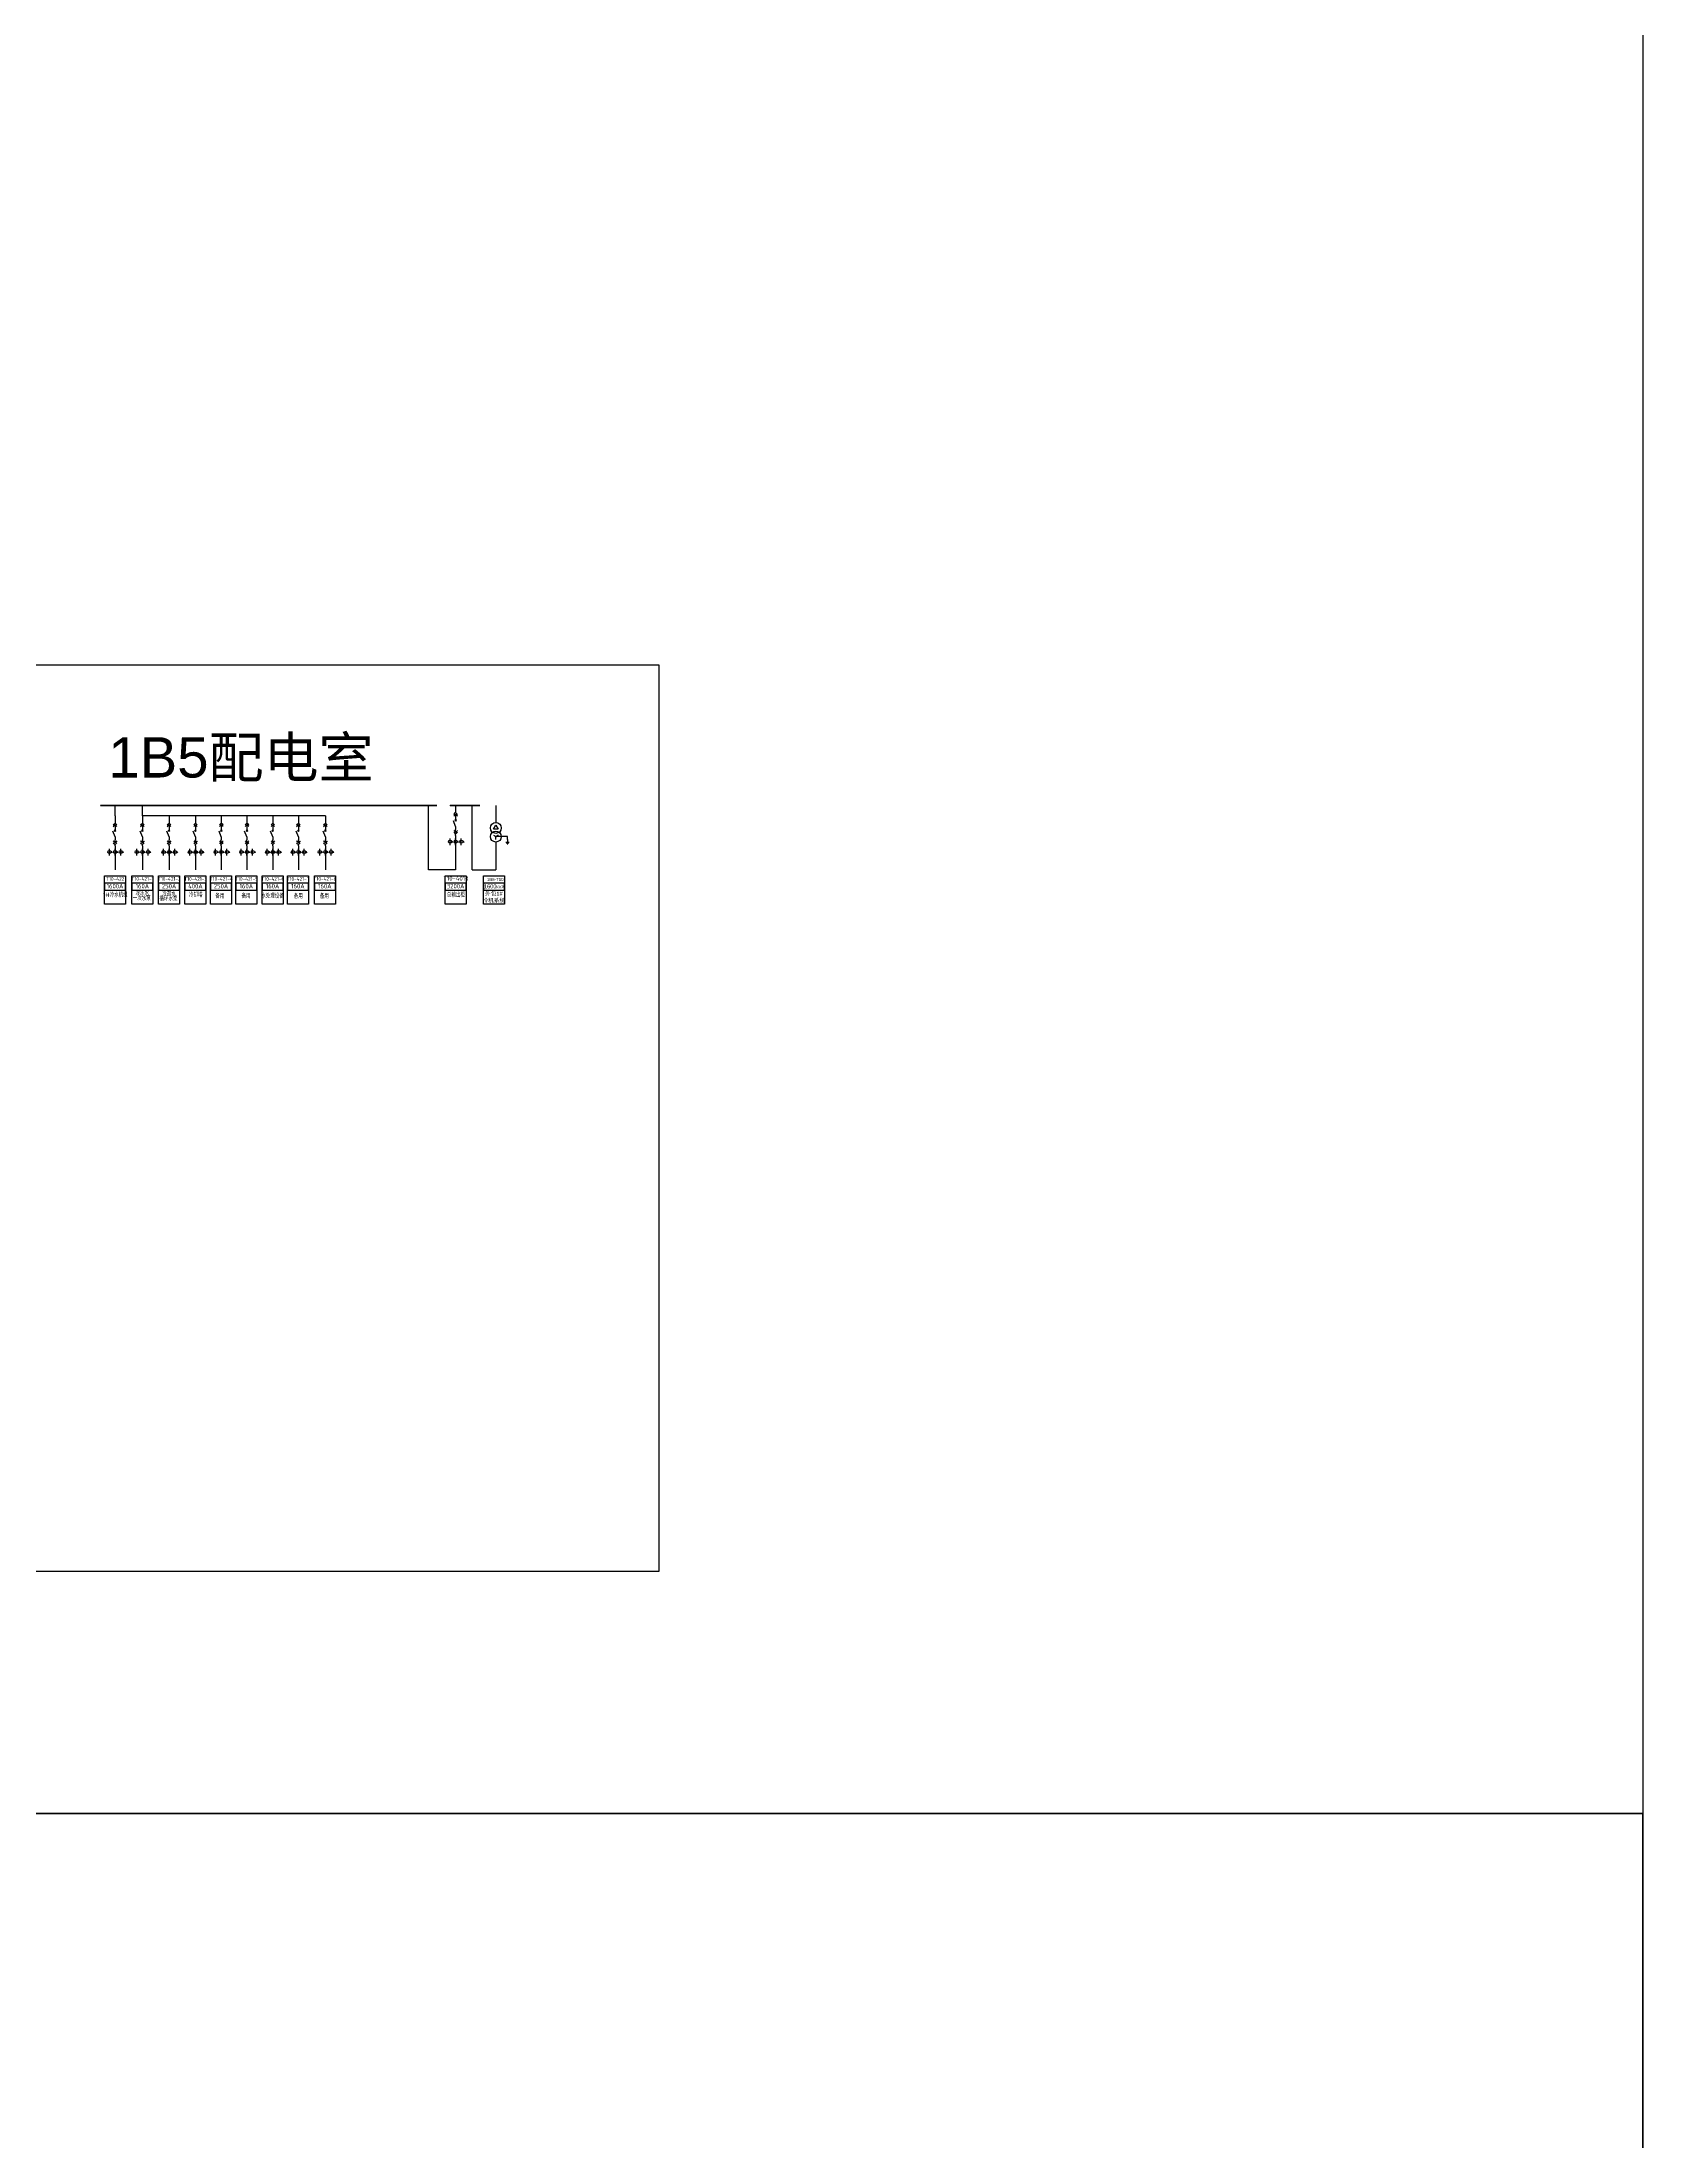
# Model space of a CAD drawing. Header units: millimetres. Extents: x -3460 to -460, y 6070 to 9130.
# Drawn here: x -857 to -460, y 7709 to 8229 of the extents above; entities that cross this region are included whole.
import ezdxf
from ezdxf.enums import TextEntityAlignment as Align

# ---------------------------------------------------------------- set-up
doc = ezdxf.new("R2010")
doc.units = ezdxf.units.MM
doc.header["$LTSCALE"] = 1000
doc.header["$MEASUREMENT"] = 0
doc.linetypes.add('CENTER', pattern=[2, 1.25, -0.25, 0.25, -0.25])
doc.linetypes.add('CONTINOUS', pattern=[0])
doc.styles.add('HZSONG', font='gbenor.shx', dxfattribs={"height": 1200, "bigfont": 'gbcbig.shx'})
doc.styles.get("Standard").update_dxf_attribs({"font": 'arial.ttf'})

# ---------------------------------------------------------------- blocks, each defined once
blk = doc.blocks.new('DYDQAA05')
at = {"color": 0}
blk.add_lwpolyline([(0, 0), (0, -7)], dxfattribs=at)
blk = doc.blocks.new('DYDQAA03')
at = {"color": 0}
for points in [[(0, 0), (0, -1.5)], [(-2.1, -3.6), (0, -1.5)], [(-2.1, -5.6), (0, -3.5)], [(2.1, -3.6), (0, -1.5)], [(2.1, -5.6), (0, -3.5)], [(0, -3.5), (0, -7)]]:
    blk.add_lwpolyline(points, dxfattribs=at)
blk = doc.blocks.new('DYDQAA09')
at = {"color": 0}
blk.add_lwpolyline([(0, 0), (0, -3.5)], dxfattribs=at)
blk.add_lwpolyline([(0, 0), (0, -3.5)], dxfattribs=at)
blk.add_lwpolyline([(0, 0), (0, -3.5)], dxfattribs=at)
blk.add_lwpolyline([(0, 0), (0, -3.5)], dxfattribs=at)
blk.add_lwpolyline([(0, 0), (0, -3.5)], dxfattribs=at)
blk.add_lwpolyline([(0, 0), (0, -3.5)], dxfattribs=at)
blk.add_lwpolyline([(0, 0), (0, -3.5)], dxfattribs=at)
blk.add_lwpolyline([(0, 0), (0, -3.5)], dxfattribs=at)
blk.add_lwpolyline([(0, 0), (0, -3.5)], dxfattribs=at)
blk = doc.blocks.new('DYDQ0201')
at = {"color": 0}
for points in [[(0.9, -0.9), (-0.9, 0.9)], [(-0.9, -0.9), (0.9, 0.9)], [(0, -7), (-2.6, -0.4)]]:
    blk.add_lwpolyline(points, dxfattribs=at)
blk = doc.blocks.new('DYDQAA04')
at = {"color": 0}
for points in [[(0, -3.5), (0, 0)], [(-2.1, -1.4), (0, -3.5)], [(-2.1, -3.4), (0, -5.5)], [(2.1, -1.4), (0, -3.5)], [(2.1, -3.4), (0, -5.5)], [(0, -7), (0, -5.5)]]:
    blk.add_lwpolyline(points, dxfattribs=at)
blk = doc.blocks.new('A$C03DD39B5')
for p, q in [((417, 475), (283, 392)), ((417, 422), (283, 339)), ((350, 333), (350, 467))]:
    blk.add_line(p, q)
blk.add_lwpolyline([(700, 167), (0, 167)])
blk.add_circle((350, 167), 167)

msp = doc.modelspace()

# ---------------------------------------------------------------- linework, layer by layer
for p, q in [((-838.83, 8037.36, -1383.33), (-838.83, 8039.94, -0.05)), ((-832.06, 8037.36, -1383.28), (-832.06, 8039.94)), ((-761.14, 8023.92, 817.89), (-761.14, 8039.94, 817.89)), ((-786.68, 8037.36, -1383.33), (-832.06, 8037.36, -1383.33)), ((-754.38, 8031.7, 817.89), (-754.38, 8030.06, 817.89)), ((-754.38, 8030.06, 817.89), (-754.38, 8023.92, 817.89)), ((-838.83, 8029.12, 817.89), (-838.83, 8027.48, 817.89)), ((-838.83, 8027.48, 817.89), (-838.83, 8023.92, 817.89)), ((-832.06, 8029.12, 817.89), (-832.06, 8027.48, 817.89)), ((-832.06, 8027.48, 817.89), (-832.06, 8023.92, 817.89)), ((-825.42, 8029.12, 817.89), (-825.42, 8027.48, 817.89)), ((-825.42, 8027.48, 817.89), (-825.42, 8023.92, 817.89)), ((-818.89, 8029.12, 817.89), (-818.89, 8027.48, 817.89)), ((-818.89, 8027.48, 817.89), (-818.89, 8023.92, 817.89)), ((-812.48, 8029.12, 817.89), (-812.48, 8027.48, 817.89)), ((-812.48, 8027.48, 817.89), (-812.48, 8023.92, 817.89)), ((-806.14, 8029.12, 817.89), (-806.14, 8027.48, 817.89)), ((-806.14, 8027.48, 817.89), (-806.14, 8023.92, 817.89)), ((-799.71, 8029.12, 817.89), (-799.71, 8027.48, 817.89)), ((-799.71, 8027.48, 817.89), (-799.71, 8023.92, 817.89)), ((-793.36, 8029.12, 817.89), (-793.36, 8027.48, 817.89)), ((-793.36, 8027.48, 817.89), (-793.36, 8023.92, 817.89)), ((-786.68, 8029.12, 817.89), (-786.68, 8027.48, 817.89)), ((-786.68, 8027.48, 817.89), (-786.68, 8023.92, 817.89)), ((-754.38, 8023.92, 817.89), (-761.14, 8023.92, 817.89))]:
    msp.add_line(p, q)
at = {"color": 0}
for p, q in [((-750.28, 8023.92, -967.5), (-750.28, 8039.94, 817.89)), ((-744.42, 8039.94, 3643.78), (-744.42, 8035.7, -967.54)), ((-745.01, 8034.01, -967.54), (-744.42, 8035.02, -967.54)), ((-745.01, 8034.01, -967.54), (-744.42, 8035.02, -967.54)), ((-744.42, 8035.02, -967.54), (-743.83, 8034.01, -967.54)), ((-743.83, 8034.01, -967.54), (-745.01, 8034.01, -967.54)), ((-745.01, 8032.52, -967.54), (-744.42, 8032.18, -967.54)), ((-744.43, 8032.28, -967.54), (-744.52, 8032.19, -967.54)), ((-744.39, 8032.27, -967.54), (-744.52, 8032.14, -967.54)), ((-744.37, 8032.27, -967.54), (-744.51, 8032.13, -967.54)), ((-744.46, 8032.27, -967.54), (-744.51, 8032.22, -967.54)), ((-744.34, 8032.25, -967.54), (-744.49, 8032.1, -967.54)), ((-744.33, 8032.23, -967.54), (-744.47, 8032.09, -967.54)), ((-744.32, 8032.2, -967.54), (-744.44, 8032.08, -967.54)), ((-743.83, 8032.52, -967.54), (-744.42, 8032.18, -967.54)), ((-744.42, 8031.5, -967.54), (-744.42, 8032.18, -967.54)), ((-741.53, 8032.18, -967.54), (-744.42, 8032.18, -967.54)), ((-744.32, 8032.17, -967.54), (-744.42, 8032.08, -967.54)), ((-744.42, 8030.83, -967.54), (-744.42, 8023.92, -967.54)), ((-741.94, 8030.83, -967.54), (-741.13, 8030.83, -967.54)), ((-741.84, 8030.62, -967.54), (-741.23, 8030.62, -967.54)), ((-741.63, 8030.42, -967.54), (-741.43, 8030.42, -967.54)), ((-750.28, 8023.92, -967.54), (-744.42, 8023.92, -967.54))]:
    msp.add_line(p, q, dxfattribs=at)
at = {"color": 0, "linetype": 'CENTER', "ltscale": 0.5}
msp.add_line((-741.53, 8031.43, -967.54), (-741.53, 8032.18, -967.54), dxfattribs=at)
at = {"color": 7, "ltscale": 0.001071, "true_color": 0xffffff}
msp.add_lwpolyline([(-3460, 9130), (-460, 9130), (-460, 7790), (-3460, 7790)], close=True, dxfattribs=at)
at = {"color": 1, "lineweight": 30, "ltscale": 0.002916}
msp.add_lwpolyline([(-1129.2, 8074.82), (-703.97, 8074.82), (-703.97, 7850), (-1129.2, 7850)], close=True, dxfattribs=at)
at = {"color": 1, "lineweight": 40, "ltscale": 100}
msp.add_lwpolyline([(-759.02, 8039.94), (-842.43, 8039.94), (-842.43, 8039.94)], dxfattribs=at)
at = {"color": 1, "lineweight": 40, "ltscale": 100, "elevation": -156.42}
msp.add_lwpolyline([(-748.4, 8039.94), (-755.77, 8039.94), (-755.77, 8039.94)], dxfattribs=at)
at = {"color": 0, "elevation": -967.54}
msp.add_lwpolyline([(-741.53, 8031.43), (-741.53, 8030.83)], dxfattribs=at)
at = {"elevation": -0.05}
for points in [[(-841.44, 8022.43), (-836.23, 8022.43), (-836.23, 8015.47), (-841.44, 8015.47)], [(-841.44, 8018.88), (-836.23, 8018.88), (-836.23, 8020.61), (-841.44, 8020.61)], [(-834.66, 8022.43), (-829.45, 8022.43), (-829.45, 8015.47), (-834.66, 8015.47)], [(-834.66, 8018.88), (-829.45, 8018.88), (-829.45, 8020.61), (-834.66, 8020.61)], [(-828.02, 8022.43), (-822.81, 8022.43), (-822.81, 8015.47), (-828.02, 8015.47)], [(-828.02, 8018.88), (-822.81, 8018.88), (-822.81, 8020.61), (-828.02, 8020.61)], [(-821.49, 8022.43), (-816.28, 8022.43), (-816.28, 8015.47), (-821.49, 8015.47)], [(-821.49, 8018.88), (-816.28, 8018.88), (-816.28, 8020.61), (-821.49, 8020.61)], [(-815.14, 8022.43), (-809.93, 8022.43), (-809.93, 8015.47), (-815.14, 8015.47)], [(-815.14, 8018.88), (-809.93, 8018.88), (-809.93, 8020.61), (-815.14, 8020.61)], [(-808.88, 8022.43), (-803.67, 8022.43), (-803.67, 8015.47), (-808.88, 8015.47)], [(-808.88, 8018.88), (-803.67, 8018.88), (-803.67, 8020.61), (-808.88, 8020.61)], [(-802.37, 8022.43), (-797.16, 8022.43), (-797.16, 8015.47), (-802.37, 8015.47)], [(-802.37, 8018.88), (-797.16, 8018.88), (-797.16, 8020.61), (-802.37, 8020.61)], [(-796.1, 8022.43), (-790.89, 8022.43), (-790.89, 8015.47), (-796.1, 8015.47)], [(-796.1, 8018.88), (-790.89, 8018.88), (-790.89, 8020.61), (-796.1, 8020.61)], [(-789.42, 8022.43), (-784.21, 8022.43), (-784.21, 8015.47), (-789.42, 8015.47)], [(-789.42, 8018.88), (-784.21, 8018.88), (-784.21, 8020.61), (-789.42, 8020.61)], [(-756.98, 8022.43), (-751.77, 8022.43), (-751.77, 8015.47), (-756.98, 8015.47)], [(-756.98, 8018.88), (-751.77, 8018.88), (-751.77, 8020.61), (-756.98, 8020.61)]]:
    msp.add_lwpolyline(points, close=True, dxfattribs=at)
at = {"color": 0, "elevation": 572.16}
for points in [[(-747.48, 8022.43), (-742.27, 8022.43), (-742.27, 8015.47), (-747.48, 8015.47)], [(-747.48, 8018.88), (-742.27, 8018.88), (-742.27, 8020.61), (-747.48, 8020.61)]]:
    msp.add_lwpolyline(points, close=True, dxfattribs=at)
at = {"lineweight": 80, "ltscale": 0.001071}
msp.add_lwpolyline([(-3460, 7790), (-460, 7790), (-460, 7310), (-3460, 7310)], close=True, dxfattribs=at)
at = {"color": 0, "linetype": 'CONTINOUS'}
for centre in [(-744.42, 8034.34, -967.54), (-744.42, 8032.18, -967.54)]:
    msp.add_circle(centre, 1.35, dxfattribs=at)
at = {"color": 0}
msp.add_circle((-744.42, 8032.18, -967.54), 0.101, dxfattribs=at)

# ---------------------------------------------------------------- block references
at = {"xscale": 0.2128954749704126, "yscale": 0.2128954749704126, "zscale": 0.2128954749704126}
for name, p in [('DYDQAA05', (-754.38, 8039.94, -1383.33)), ('DYDQAA03', (-838.83, 8035.87, -1383.33)), ('DYDQAA05', (-838.83, 8037.36, -1383.33)), ('DYDQAA03', (-832.06, 8035.87, -1383.33)), ('DYDQAA05', (-832.06, 8037.36, -1383.33)), ('DYDQAA03', (-825.42, 8035.87, -1383.33)), ('DYDQAA05', (-825.42, 8037.36, -1383.33)), ('DYDQAA03', (-818.89, 8035.87, -1383.33)), ('DYDQAA05', (-818.89, 8037.36, -1383.33)), ('DYDQAA03', (-812.48, 8035.87, -1383.33)), ('DYDQAA05', (-812.48, 8037.36, -1383.33)), ('DYDQAA03', (-806.14, 8035.87, -1383.33)), ('DYDQAA05', (-806.14, 8037.36, -1383.33)), ('DYDQAA03', (-799.71, 8035.87, -1383.33)), ('DYDQAA05', (-799.71, 8037.36, -1383.33)), ('DYDQAA03', (-793.36, 8035.87, -1383.33)), ('DYDQAA05', (-793.36, 8037.36, -1383.33)), ('DYDQAA03', (-786.68, 8035.87, -1383.33)), ('DYDQAA05', (-786.68, 8037.36, -1383.33)), ('DYDQ0201', (-754.38, 8036.22, -1383.33)), ('DYDQAA03', (-754.38, 8038.45, -1383.33)), ('DYDQAA09', (-754.38, 8036.96, -1383.33)), ('DYDQAA09', (-754.38, 8034.72, -1383.33)), ('DYDQ0201', (-838.83, 8033.64, -1383.33)), ('DYDQAA04', (-838.83, 8031.4, -1383.33)), ('DYDQAA09', (-838.83, 8034.38, -1383.33)), ('DYDQAA09', (-838.83, 8032.15, -1383.33)), ('DYDQAA09', (-838.83, 8029.91, -1383.33)), ('DYDQ0201', (-832.06, 8033.64, -1383.33)), ('DYDQAA04', (-832.06, 8031.4, -1383.33)), ('DYDQAA09', (-832.06, 8034.38, -1383.33)), ('DYDQAA09', (-832.06, 8032.15, -1383.33)), ('DYDQAA09', (-832.06, 8029.91, -1383.33)), ('DYDQ0201', (-825.42, 8033.64, -1383.33)), ('DYDQAA04', (-825.42, 8031.4, -1383.33)), ('DYDQAA09', (-825.42, 8034.38, -1383.33)), ('DYDQAA09', (-825.42, 8032.15, -1383.33)), ('DYDQAA09', (-825.42, 8029.91, -1383.33)), ('DYDQ0201', (-818.89, 8033.64, -1383.33)), ('DYDQAA04', (-818.89, 8031.4, -1383.33)), ('DYDQAA09', (-818.89, 8034.38, -1383.33)), ('DYDQAA09', (-818.89, 8032.15, -1383.33)), ('DYDQAA09', (-818.89, 8029.91, -1383.33)), ('DYDQ0201', (-812.48, 8033.64, -1383.33)), ('DYDQAA04', (-812.48, 8031.4, -1383.33)), ('DYDQAA09', (-812.48, 8034.38, -1383.33)), ('DYDQAA09', (-812.48, 8032.15, -1383.33)), ('DYDQAA09', (-812.48, 8029.91, -1383.33)), ('DYDQ0201', (-806.14, 8033.64, -1383.33)), ('DYDQAA04', (-806.14, 8031.4, -1383.33)), ('DYDQAA09', (-806.14, 8034.38, -1383.33)), ('DYDQAA09', (-806.14, 8032.15, -1383.33)), ('DYDQAA09', (-806.14, 8029.91, -1383.33)), ('DYDQ0201', (-799.71, 8033.64, -1383.33)), ('DYDQAA04', (-799.71, 8031.4, -1383.33)), ('DYDQAA09', (-799.71, 8034.38, -1383.33)), ('DYDQAA09', (-799.71, 8032.15, -1383.33)), ('DYDQAA09', (-799.71, 8029.91, -1383.33)), ('DYDQ0201', (-793.36, 8033.64, -1383.33)), ('DYDQAA04', (-793.36, 8031.4, -1383.33)), ('DYDQAA09', (-793.36, 8034.38, -1383.33)), ('DYDQAA09', (-793.36, 8032.15, -1383.33)), ('DYDQAA09', (-793.36, 8029.91, -1383.33)), ('DYDQ0201', (-786.68, 8033.64, -1383.33)), ('DYDQAA04', (-786.68, 8031.4, -1383.33)), ('DYDQAA09', (-786.68, 8034.38, -1383.33)), ('DYDQAA09', (-786.68, 8032.15, -1383.33)), ('DYDQAA09', (-786.68, 8029.91, -1383.33)), ('DYDQAA04', (-754.38, 8033.98, -1383.33)), ('DYDQAA09', (-754.38, 8032.49, -1383.33))]:
    msp.add_blockref(name, p, dxfattribs=at)
at = {"linetype": 'Continuous', "xscale": 0.002338875, "yscale": 0.002338875, "zscale": 0.002338875, "rotation": 270}
for p in [(-756.17, 8031.74, 817.89), (-754.77, 8031.74, 817.89), (-753.37, 8031.74, 817.89), (-840.62, 8029.17, 817.89), (-839.22, 8029.17, 817.89), (-837.82, 8029.17, 817.89), (-833.85, 8029.17, 817.89), (-832.45, 8029.17, 817.89), (-831.04, 8029.17, 817.89), (-827.21, 8029.17, 817.89), (-825.81, 8029.17, 817.89), (-824.4, 8029.17, 817.89), (-820.68, 8029.17, 817.89), (-819.28, 8029.17, 817.89), (-817.87, 8029.17, 817.89), (-814.28, 8029.17, 817.89), (-812.87, 8029.17, 817.89), (-811.47, 8029.17, 817.89), (-807.93, 8029.17, 817.89), (-806.52, 8029.17, 817.89), (-805.12, 8029.17, 817.89), (-801.5, 8029.17, 817.89), (-800.1, 8029.17, 817.89), (-798.69, 8029.17, 817.89), (-795.15, 8029.17, 817.89), (-793.75, 8029.17, 817.89), (-792.34, 8029.17, 817.89), (-788.47, 8029.17, 817.89), (-787.07, 8029.17, 817.89), (-785.66, 8029.17, 817.89)]:
    msp.add_blockref('A$C03DD39B5', p, dxfattribs=at)

# ---------------------------------------------------------------- texts
at = {"color": 7, "lineweight": 0, "style": 'HZSONG'}
for s, height, p in [('T10-422', 0.891, (-838.8, 8021.26, -1383.33)), ('1600A', 1.114, (-838.84, 8019.35, -1383.33)), ('T10-421-1', 0.891, (-832.03, 8021.26, -1383.33)), ('160A', 1.114, (-832.06, 8019.35, -1383.33)), ('T10-421-2', 0.891, (-825.39, 8021.26, -1383.33)), ('250A', 1.114, (-825.43, 8019.35, -1383.33)), ('T10-421-3', 0.891, (-818.86, 8021.26, -1383.33)), ('400A', 1.114, (-818.9, 8019.35, -1383.33)), ('T10-421-4', 0.891, (-812.51, 8021.26, -1383.33)), ('250A', 1.114, (-812.55, 8019.35, -1383.33)), ('T10-421-5', 0.891, (-806.24, 8021.26, -1383.33)), ('160A', 1.114, (-806.28, 8019.35, -1383.33)), ('T10-421-6', 0.891, (-799.73, 8021.26, -1383.33)), ('160A', 1.114, (-799.77, 8019.35, -1383.33)), ('T10-421-7', 0.891, (-793.47, 8021.26, -1383.33)), ('160A', 1.114, (-793.5, 8019.35, -1383.33)), ('T10-421-8', 0.891, (-786.78, 8021.26, -1383.33)), ('160A', 1.114, (-786.82, 8019.35, -1383.33)), ('T10-4010', 1.114, (-754.35, 8021.26, -1383.33)), ('3200A', 1.114, (-754.39, 8019.35, -1383.33)), ('1#冷水机组', 1.114, (-838.76, 8017.18, -1383.33)), ('一次水泵', 1.114, (-832.2, 8016.33, -721.86)), ('冷冻水', 1.114, (-832.07, 8017.57, -1004.52)), ('循环水泵', 1.114, (-825.57, 8016.23, -721.86)), ('冷却水', 1.114, (-825.45, 8017.42, -1004.52)), ('冷却塔', 1.114, (-818.82, 8017.18, -1383.33)), ('备用', 1.114, (-812.85, 8016.91, -1383.33)), ('备用', 1.114, (-806.35, 8016.93, -1383.33)), ('水处理设备', 1.114, (-799.78, 8016.92, -1130.78)), ('备用', 1.114, (-793.41, 8016.87, -1383.33)), ('备用', 1.114, (-786.91, 8016.89, -1383.33)), ('总输出柜', 1.114, (-754.31, 8017.18, -1383.33))]:
    msp.add_text(s, height=height, dxfattribs=at).set_placement(p, align=Align.CENTER)
at = {"color": 0}
for s, insert, char_height, width, attachment_point in [('1B5{\\fSimSun|b0|i0|c134|p2;配电室}', (-840.5, 8056.84, 2547.78), 10, 0.000000001, 1), ('{\\H0.9x;1600\\H0.77778x;kVA', (-747.35, 8020.34, -716.22), 1.1, 1.1343, 1), ('1B5-T10\\P', (-746.63, 8021.94, 4572.12), 0.77, 1.1343, 1), ('\\pi0.65498;{\\fSimSun|b0|i0|c134|p2;外包}1#\\P\\pi0.01803;{\\fSimSun|b0|i0|c134|p2;冷机系统\\P}', (-747.74, 8017.16, 572.16), 1, 5.6227, 4)]:
    msp.add_mtext(s, dxfattribs=dict(at, insert=insert, char_height=char_height, width=width, attachment_point=attachment_point))

doc.saveas('drawing.dxf')
